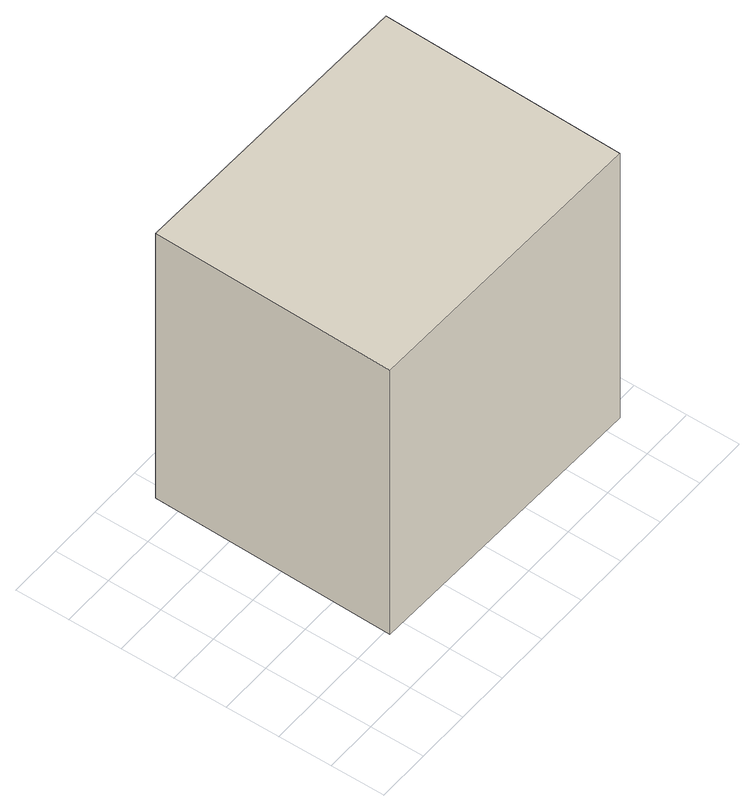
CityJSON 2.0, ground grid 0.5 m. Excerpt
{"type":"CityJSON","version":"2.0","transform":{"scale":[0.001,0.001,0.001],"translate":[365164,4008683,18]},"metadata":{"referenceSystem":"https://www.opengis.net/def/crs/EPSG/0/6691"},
"CityObjects":{
"building1":{"type":"Building","attributes":{"枝番":1,"利根川水系渡良瀬川洪水浸水想定区域（想定最大規模）.規模":"L2","利根川水系渡良瀬川洪水浸水想定区域（想定最大規模）.浸水ランク":"1","利根川水系渡良瀬川洪水浸水想定区域（想定最大規模）.浸水深":0.41,"利根川水系渡良瀬川洪水浸水想定区域（想定最大規模）.継続時間":14.7,"利根川水系利根川洪水浸水想定区域（計画規模）.規模":"L1","利根川水系利根川洪水浸水想定区域（計画規模）.浸水ランク":"2","利根川水系利根川洪水浸水想定区域（計画規模）.浸水深":2.79,"利根川水系利根川洪水浸水想定区域（想定最大規模）.規模":"L2","利根川水系利根川洪水浸水想定区域（想定最大規模）.浸水ランク":"3","利根川水系利根川洪水浸水想定区域（想定最大規模）.浸水深":4.25,"BuildingDetails.prefecture":"10","BuildingDetails.city":"10207"},"geometry":[{"type":"Solid","lod":"1","boundaries":[[[[0,1,2,3]],[[2,4,5,3]],[[1,6,4,2]],[[0,7,6,1]],[[3,5,7,0]],[[4,6,7,5]]]]}]}
},
"vertices":[
[846,455,870],[894,2724,870],[3733,2660,870],[3675,390,870],[3733,2660,3870],[3675,390,3870],[894,2724,3870],[846,455,3870]
]}
